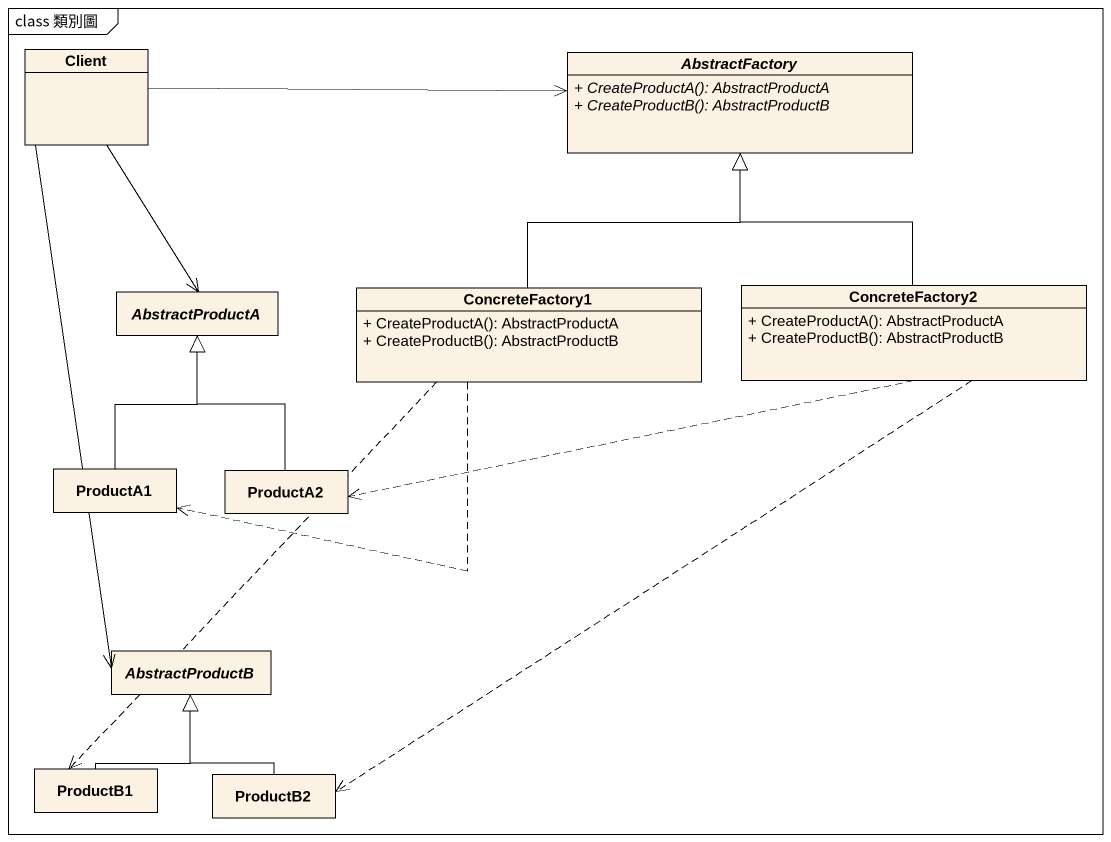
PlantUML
@startuml
mainframe class 類別圖
hide circle
hide empty members
skinparam classAttributeIconSize 0
class Client
abstract class AbstractFactory {
  {abstract} + CreateProductA(): AbstractProductA
  {abstract} + CreateProductB(): AbstractProductB
}
abstract class AbstractProductA
class ConcreteFactory1 {
  + CreateProductA(): AbstractProductA
  + CreateProductB(): AbstractProductB
}
class ConcreteFactory2 {
  + CreateProductA(): AbstractProductA
  + CreateProductB(): AbstractProductB
}
class ProductA1
class ProductA2
abstract class AbstractProductB
class ProductB1
class ProductB2
Client -right-> AbstractFactory
Client --> AbstractProductA
Client --> AbstractProductB
ConcreteFactory1 -up-|> AbstractFactory
ConcreteFactory1 .left.> ProductA1
ConcreteFactory1 ..> ProductB1
ConcreteFactory2 -up-|> AbstractFactory
ConcreteFactory2 .left.> ProductA2
ConcreteFactory2 ..> ProductB2
ProductA1 -up-|> AbstractProductA
ProductA2 -up-|> AbstractProductA
ProductB1 -up-|> AbstractProductB
ProductB2 -up-|> AbstractProductB
@enduml
